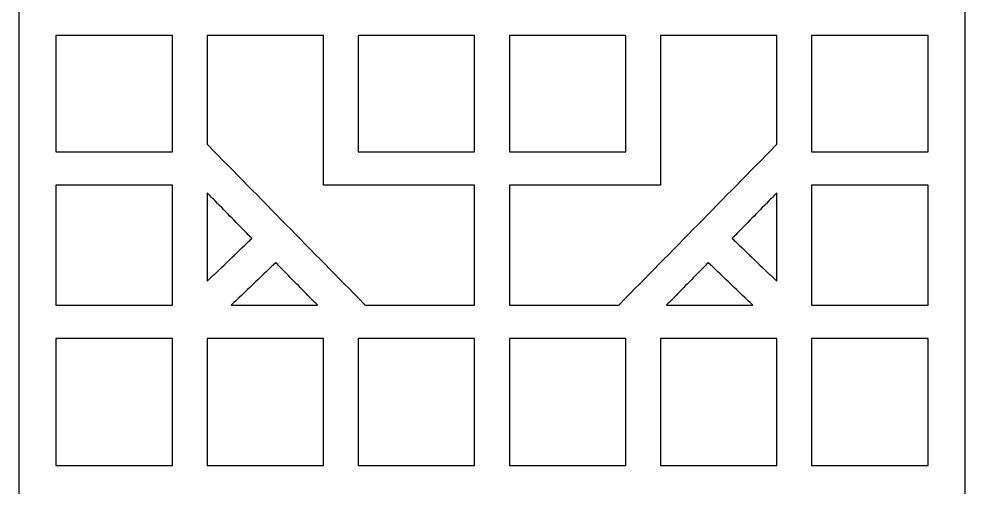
# Model space of a CAD drawing. Header units: centimetres. Extents: x 19.7 to 27, y -9 to 9.
# Drawn here: x 19.68 to 27, y -3.62 to 0 of the extents above; entities that cross this region are included whole.
import ezdxf

# ---------------------------------------------------------------- set-up
doc = ezdxf.new("R2010")
doc.units = ezdxf.units.CM
doc.header["$MEASUREMENT"] = 0
doc.layers.add('layer 1', color=7, linetype='Continuous')

msp = doc.modelspace()

# ---------------------------------------------------------------- linework, layer by layer
at = {"layer": 'layer 1', "color": 250, "lineweight": 30}
for points, knots in [([(19.67905, -9.00022), (19.67905, -2.99988), (19.67905, 3.00044), (19.67905, 9.00077), (19.67905, 9.00077), (22.11927, 9.00077), (24.55952, 9.00077), (26.99977, 9.00077), (26.99977, 9.00077), (26.99977, 3.00044), (26.99977, -2.99988), (26.99977, -9.00022), (26.99977, -9.00022), (24.55952, -9.00022), (22.11927, -9.00022), (19.67905, -9.00022)], [0, 0, 0, 0, 0.2, 0.2, 0.2, 0.2, 0.4, 0.4, 0.4, 0.4, 0.6, 0.6, 0.6, 0.6, 1, 1, 1, 1]), ([(20.00307, -0.12863), (20.27824, -0.12863), (20.5534, -0.12863), (20.82855, -0.12863), (20.82855, -0.12863), (20.84112, -0.12863), (20.85369, -0.12863), (20.86627, -0.12863), (20.86627, -0.12863), (20.86627, -0.14069), (20.86627, -0.15277), (20.86627, -0.16483), (20.86627, -0.16483), (20.86627, -0.44042), (20.86627, -0.716), (20.86627, -0.99158), (20.86627, -0.99158), (20.86627, -1.00364), (20.86627, -1.01573), (20.86627, -1.02779), (20.86627, -1.02779), (20.85369, -1.02779), (20.84112, -1.02779), (20.82855, -1.02779), (20.82855, -1.02779), (20.5534, -1.02779), (20.27824, -1.02779), (20.00307, -1.02779), (20.00307, -1.02779), (19.99052, -1.02779), (19.97795, -1.02779), (19.96537, -1.02779), (19.96537, -1.02779), (19.96537, -1.01573), (19.96537, -1.00364), (19.96537, -0.99158), (19.96537, -0.99158), (19.96537, -0.716), (19.96537, -0.44042), (19.96537, -0.16483), (19.96537, -0.16483), (19.96537, -0.15277), (19.96537, -0.14069), (19.96537, -0.12863), (19.96537, -0.12863), (19.97795, -0.12863), (19.99052, -0.12863), (20.00307, -0.12863)], [0, 0, 0, 0, 0.0769231, 0.0769231, 0.0769231, 0.0769231, 0.1538462, 0.1538462, 0.1538462, 0.1538462, 0.2307692, 0.2307692, 0.2307692, 0.2307692, 0.3076923, 0.3076923, 0.3076923, 0.3076923, 0.3846154, 0.3846154, 0.3846154, 0.3846154, 0.4615385, 0.4615385, 0.4615385, 0.4615385, 0.5384615, 0.5384615, 0.5384615, 0.5384615, 0.6153846, 0.6153846, 0.6153846, 0.6153846, 0.6923077, 0.6923077, 0.6923077, 0.6923077, 0.7692308, 0.7692308, 0.7692308, 0.7692308, 0.8461538, 0.8461538, 0.8461538, 0.8461538, 1, 1, 1, 1]), ([(22.03571, -1.2856), (22.06887, -1.2856), (22.10203, -1.2856), (22.13517, -1.2856), (22.13517, -1.2856), (22.2041, -1.2856), (22.27302, -1.2856), (22.34194, -1.2856), (22.34194, -1.2856), (22.61709, -1.2856), (22.89226, -1.2856), (23.16743, -1.2856), (23.16743, -1.2856), (23.18, -1.2856), (23.19257, -1.2856), (23.20515, -1.2856), (23.20515, -1.2856), (23.20515, -1.29768), (23.20515, -1.30975), (23.20515, -1.32182), (23.20515, -1.32182), (23.20515, -1.60762), (23.20515, -1.89344), (23.20515, -2.17924), (23.20515, -2.17924), (23.20515, -2.19131), (23.20515, -2.20339), (23.20515, -2.21546), (23.20515, -2.21546), (23.19257, -2.21546), (23.18, -2.21546), (23.16743, -2.21546), (23.16743, -2.21546), (22.90358, -2.21546), (22.63973, -2.21546), (22.37588, -2.21546), (22.37588, -2.21546), (22.37046, -2.21546), (22.36502, -2.21546), (22.35961, -2.21546), (22.35961, -2.21546), (22.35589, -2.21167), (22.35217, -2.20789), (22.34843, -2.2041), (22.34843, -2.2041), (21.94733, -1.79583), (21.54621, -1.38757), (21.14509, -0.97929), (21.14509, -0.97929), (21.14164, -0.97581), (21.13823, -0.97232), (21.13479, -0.96884), (21.13479, -0.96884), (21.13479, -0.96404), (21.13479, -0.95924), (21.13479, -0.95444), (21.13479, -0.95444), (21.13479, -0.69126), (21.13479, -0.42804), (21.13479, -0.16483), (21.13479, -0.16483), (21.13479, -0.15277), (21.13479, -0.14069), (21.13479, -0.12863), (21.13479, -0.12863), (21.14736, -0.12863), (21.15994, -0.12863), (21.17251, -0.12863), (21.17251, -0.12863), (21.44767, -0.12863), (21.72282, -0.12863), (21.99799, -0.12863), (21.99799, -0.12863), (22.01057, -0.12863), (22.02314, -0.12863), (22.03571, -0.12863), (22.03571, -0.12863), (22.03571, -0.14069), (22.03571, -0.15277), (22.03571, -0.16483), (22.03571, -0.16483), (22.03571, -0.53842), (22.03571, -0.91202), (22.03571, -1.2856)], [0, 0, 0, 0, 0.0454545, 0.0454545, 0.0454545, 0.0454545, 0.0909091, 0.0909091, 0.0909091, 0.0909091, 0.1363636, 0.1363636, 0.1363636, 0.1363636, 0.1818182, 0.1818182, 0.1818182, 0.1818182, 0.2272727, 0.2272727, 0.2272727, 0.2272727, 0.2727273, 0.2727273, 0.2727273, 0.2727273, 0.3181818, 0.3181818, 0.3181818, 0.3181818, 0.3636364, 0.3636364, 0.3636364, 0.3636364, 0.4090909, 0.4090909, 0.4090909, 0.4090909, 0.4545455, 0.4545455, 0.4545455, 0.4545455, 0.5, 0.5, 0.5, 0.5, 0.5454545, 0.5454545, 0.5454545, 0.5454545, 0.5909091, 0.5909091, 0.5909091, 0.5909091, 0.6363636, 0.6363636, 0.6363636, 0.6363636, 0.6818182, 0.6818182, 0.6818182, 0.6818182, 0.7272727, 0.7272727, 0.7272727, 0.7272727, 0.7727273, 0.7727273, 0.7727273, 0.7727273, 0.8181818, 0.8181818, 0.8181818, 0.8181818, 0.8636364, 0.8636364, 0.8636364, 0.8636364, 0.9090909, 0.9090909, 0.9090909, 0.9090909, 1, 1, 1, 1]), ([(23.20515, -0.16483), (23.20515, -0.44042), (23.20515, -0.716), (23.20515, -0.99158), (23.20515, -0.99158), (23.20515, -1.00364), (23.20515, -1.01573), (23.20515, -1.02779), (23.20515, -1.02779), (23.19257, -1.02779), (23.18, -1.02779), (23.16743, -1.02779), (23.16743, -1.02779), (22.89226, -1.02779), (22.61709, -1.02779), (22.34194, -1.02779), (22.34194, -1.02779), (22.32937, -1.02779), (22.3168, -1.02779), (22.30423, -1.02779), (22.30423, -1.02779), (22.30423, -1.01573), (22.30423, -1.00364), (22.30423, -0.99158), (22.30423, -0.99158), (22.30423, -0.716), (22.30423, -0.44042), (22.30423, -0.16483), (22.30423, -0.16483), (22.30423, -0.15277), (22.30423, -0.14069), (22.30423, -0.12863), (22.30423, -0.12863), (22.3168, -0.12863), (22.32937, -0.12863), (22.34194, -0.12863), (22.34194, -0.12863), (22.61709, -0.12863), (22.89226, -0.12863), (23.16743, -0.12863), (23.16743, -0.12863), (23.18, -0.12863), (23.19257, -0.12863), (23.20515, -0.12863), (23.20515, -0.12863), (23.20515, -0.14069), (23.20515, -0.15277), (23.20515, -0.16483)], [0, 0, 0, 0, 0.0769231, 0.0769231, 0.0769231, 0.0769231, 0.1538462, 0.1538462, 0.1538462, 0.1538462, 0.2307692, 0.2307692, 0.2307692, 0.2307692, 0.3076923, 0.3076923, 0.3076923, 0.3076923, 0.3846154, 0.3846154, 0.3846154, 0.3846154, 0.4615385, 0.4615385, 0.4615385, 0.4615385, 0.5384615, 0.5384615, 0.5384615, 0.5384615, 0.6153846, 0.6153846, 0.6153846, 0.6153846, 0.6923077, 0.6923077, 0.6923077, 0.6923077, 0.7692308, 0.7692308, 0.7692308, 0.7692308, 0.8461538, 0.8461538, 0.8461538, 0.8461538, 1, 1, 1, 1]), ([(23.47367, -0.99158), (23.47367, -0.716), (23.47367, -0.44042), (23.47367, -0.16483), (23.47367, -0.16483), (23.47367, -0.15277), (23.47367, -0.14069), (23.47367, -0.12863), (23.47367, -0.12863), (23.48624, -0.12863), (23.49882, -0.12863), (23.51136, -0.12863), (23.51136, -0.12863), (23.78653, -0.12863), (24.0617, -0.12863), (24.33685, -0.12863), (24.33685, -0.12863), (24.34941, -0.12863), (24.36199, -0.12863), (24.37456, -0.12863), (24.37456, -0.12863), (24.37456, -0.14069), (24.37456, -0.15277), (24.37456, -0.16483), (24.37456, -0.16483), (24.37456, -0.44042), (24.37456, -0.716), (24.37456, -0.99158), (24.37456, -0.99158), (24.37456, -1.00364), (24.37456, -1.01573), (24.37456, -1.02779), (24.37456, -1.02779), (24.36199, -1.02779), (24.34941, -1.02779), (24.33685, -1.02779), (24.33685, -1.02779), (24.0617, -1.02779), (23.78653, -1.02779), (23.51136, -1.02779), (23.51136, -1.02779), (23.49882, -1.02779), (23.48624, -1.02779), (23.47367, -1.02779), (23.47367, -1.02779), (23.47367, -1.01573), (23.47367, -1.00364), (23.47367, -0.99158)], [0, 0, 0, 0, 0.0769231, 0.0769231, 0.0769231, 0.0769231, 0.1538462, 0.1538462, 0.1538462, 0.1538462, 0.2307692, 0.2307692, 0.2307692, 0.2307692, 0.3076923, 0.3076923, 0.3076923, 0.3076923, 0.3846154, 0.3846154, 0.3846154, 0.3846154, 0.4615385, 0.4615385, 0.4615385, 0.4615385, 0.5384615, 0.5384615, 0.5384615, 0.5384615, 0.6153846, 0.6153846, 0.6153846, 0.6153846, 0.6923077, 0.6923077, 0.6923077, 0.6923077, 0.7692308, 0.7692308, 0.7692308, 0.7692308, 0.8461538, 0.8461538, 0.8461538, 0.8461538, 1, 1, 1, 1]), ([(24.64308, -1.2856), (24.64308, -0.91202), (24.64308, -0.53842), (24.64308, -0.16483), (24.64308, -0.16483), (24.64308, -0.15277), (24.64308, -0.14069), (24.64308, -0.12863), (24.64308, -0.12863), (24.65566, -0.12863), (24.66823, -0.12863), (24.6808, -0.12863), (24.6808, -0.12863), (24.95597, -0.12863), (25.23114, -0.12863), (25.50629, -0.12863), (25.50629, -0.12863), (25.51886, -0.12863), (25.53143, -0.12863), (25.544, -0.12863), (25.544, -0.12863), (25.544, -0.14069), (25.544, -0.15277), (25.544, -0.16483), (25.544, -0.16483), (25.544, -0.42804), (25.544, -0.69126), (25.544, -0.95444), (25.544, -0.95444), (25.544, -0.95924), (25.544, -0.96404), (25.544, -0.96884), (25.544, -0.96884), (25.54059, -0.97232), (25.53714, -0.97581), (25.53373, -0.97929), (25.53373, -0.97929), (25.13261, -1.38757), (24.73149, -1.79583), (24.33036, -2.2041), (24.33036, -2.2041), (24.32664, -2.20789), (24.32293, -2.21167), (24.31919, -2.21546), (24.31919, -2.21546), (24.31377, -2.21546), (24.30836, -2.21546), (24.30292, -2.21546), (24.30292, -2.21546), (24.03906, -2.21546), (23.77524, -2.21546), (23.51136, -2.21546), (23.51136, -2.21546), (23.49882, -2.21546), (23.48624, -2.21546), (23.47367, -2.21546), (23.47367, -2.21546), (23.47367, -2.20339), (23.47367, -2.19131), (23.47367, -2.17924), (23.47367, -2.17924), (23.47367, -1.89344), (23.47367, -1.60762), (23.47367, -1.32182), (23.47367, -1.32182), (23.47367, -1.30975), (23.47367, -1.29768), (23.47367, -1.2856), (23.47367, -1.2856), (23.48624, -1.2856), (23.49882, -1.2856), (23.51136, -1.2856), (23.51136, -1.2856), (23.78653, -1.2856), (24.0617, -1.2856), (24.33685, -1.2856), (24.33685, -1.2856), (24.40577, -1.2856), (24.4747, -1.2856), (24.54363, -1.2856), (24.54363, -1.2856), (24.57679, -1.2856), (24.60995, -1.2856), (24.64308, -1.2856)], [0, 0, 0, 0, 0.0454545, 0.0454545, 0.0454545, 0.0454545, 0.0909091, 0.0909091, 0.0909091, 0.0909091, 0.1363636, 0.1363636, 0.1363636, 0.1363636, 0.1818182, 0.1818182, 0.1818182, 0.1818182, 0.2272727, 0.2272727, 0.2272727, 0.2272727, 0.2727273, 0.2727273, 0.2727273, 0.2727273, 0.3181818, 0.3181818, 0.3181818, 0.3181818, 0.3636364, 0.3636364, 0.3636364, 0.3636364, 0.4090909, 0.4090909, 0.4090909, 0.4090909, 0.4545455, 0.4545455, 0.4545455, 0.4545455, 0.5, 0.5, 0.5, 0.5, 0.5454545, 0.5454545, 0.5454545, 0.5454545, 0.5909091, 0.5909091, 0.5909091, 0.5909091, 0.6363636, 0.6363636, 0.6363636, 0.6363636, 0.6818182, 0.6818182, 0.6818182, 0.6818182, 0.7272727, 0.7272727, 0.7272727, 0.7272727, 0.7727273, 0.7727273, 0.7727273, 0.7727273, 0.8181818, 0.8181818, 0.8181818, 0.8181818, 0.8636364, 0.8636364, 0.8636364, 0.8636364, 0.9090909, 0.9090909, 0.9090909, 0.9090909, 1, 1, 1, 1]), ([(26.67572, -1.02779), (26.40056, -1.02779), (26.12541, -1.02779), (25.85024, -1.02779), (25.85024, -1.02779), (25.83767, -1.02779), (25.8251, -1.02779), (25.81253, -1.02779), (25.81253, -1.02779), (25.81253, -1.01573), (25.81253, -1.00364), (25.81253, -0.99158), (25.81253, -0.99158), (25.81253, -0.716), (25.81253, -0.44042), (25.81253, -0.16483), (25.81253, -0.16483), (25.81253, -0.15277), (25.81253, -0.14069), (25.81253, -0.12863), (25.81253, -0.12863), (25.8251, -0.12863), (25.83767, -0.12863), (25.85024, -0.12863), (25.85024, -0.12863), (26.12541, -0.12863), (26.40056, -0.12863), (26.67572, -0.12863), (26.67572, -0.12863), (26.68829, -0.12863), (26.70087, -0.12863), (26.71344, -0.12863), (26.71344, -0.12863), (26.71344, -0.14069), (26.71344, -0.15277), (26.71344, -0.16483), (26.71344, -0.16483), (26.71344, -0.44042), (26.71344, -0.716), (26.71344, -0.99158), (26.71344, -0.99158), (26.71344, -1.00364), (26.71344, -1.01573), (26.71344, -1.02779), (26.71344, -1.02779), (26.70087, -1.02779), (26.68829, -1.02779), (26.67572, -1.02779)], [0, 0, 0, 0, 0.0769231, 0.0769231, 0.0769231, 0.0769231, 0.1538462, 0.1538462, 0.1538462, 0.1538462, 0.2307692, 0.2307692, 0.2307692, 0.2307692, 0.3076923, 0.3076923, 0.3076923, 0.3076923, 0.3846154, 0.3846154, 0.3846154, 0.3846154, 0.4615385, 0.4615385, 0.4615385, 0.4615385, 0.5384615, 0.5384615, 0.5384615, 0.5384615, 0.6153846, 0.6153846, 0.6153846, 0.6153846, 0.6923077, 0.6923077, 0.6923077, 0.6923077, 0.7692308, 0.7692308, 0.7692308, 0.7692308, 0.8461538, 0.8461538, 0.8461538, 0.8461538, 1, 1, 1, 1]), ([(20.00307, -1.2856), (20.27824, -1.2856), (20.5534, -1.2856), (20.82855, -1.2856), (20.82855, -1.2856), (20.84112, -1.2856), (20.85369, -1.2856), (20.86627, -1.2856), (20.86627, -1.2856), (20.86627, -1.29768), (20.86627, -1.30975), (20.86627, -1.32182), (20.86627, -1.32182), (20.86627, -1.60762), (20.86627, -1.89344), (20.86627, -2.17924), (20.86627, -2.17924), (20.86627, -2.19131), (20.86627, -2.20339), (20.86627, -2.21546), (20.86627, -2.21546), (20.85369, -2.21546), (20.84112, -2.21546), (20.82855, -2.21546), (20.82855, -2.21546), (20.5534, -2.21546), (20.27824, -2.21546), (20.00307, -2.21546), (20.00307, -2.21546), (19.99052, -2.21546), (19.97795, -2.21546), (19.96537, -2.21546), (19.96537, -2.21546), (19.96537, -2.20339), (19.96537, -2.19131), (19.96537, -2.17924), (19.96537, -2.17924), (19.96537, -1.89344), (19.96537, -1.60762), (19.96537, -1.32182), (19.96537, -1.32182), (19.96537, -1.30975), (19.96537, -1.29768), (19.96537, -1.2856), (19.96537, -1.2856), (19.97795, -1.2856), (19.99052, -1.2856), (20.00307, -1.2856)], [0, 0, 0, 0, 0.0769231, 0.0769231, 0.0769231, 0.0769231, 0.1538462, 0.1538462, 0.1538462, 0.1538462, 0.2307692, 0.2307692, 0.2307692, 0.2307692, 0.3076923, 0.3076923, 0.3076923, 0.3076923, 0.3846154, 0.3846154, 0.3846154, 0.3846154, 0.4615385, 0.4615385, 0.4615385, 0.4615385, 0.5384615, 0.5384615, 0.5384615, 0.5384615, 0.6153846, 0.6153846, 0.6153846, 0.6153846, 0.6923077, 0.6923077, 0.6923077, 0.6923077, 0.7692308, 0.7692308, 0.7692308, 0.7692308, 0.8461538, 0.8461538, 0.8461538, 0.8461538, 1, 1, 1, 1]), ([(26.67572, -2.21546), (26.40056, -2.21546), (26.12541, -2.21546), (25.85024, -2.21546), (25.85024, -2.21546), (25.83767, -2.21546), (25.8251, -2.21546), (25.81253, -2.21546), (25.81253, -2.21546), (25.81253, -2.20339), (25.81253, -2.19131), (25.81253, -2.17924), (25.81253, -2.17924), (25.81253, -1.89344), (25.81253, -1.60762), (25.81253, -1.32182), (25.81253, -1.32182), (25.81253, -1.30975), (25.81253, -1.29768), (25.81253, -1.2856), (25.81253, -1.2856), (25.8251, -1.2856), (25.83767, -1.2856), (25.85024, -1.2856), (25.85024, -1.2856), (26.12541, -1.2856), (26.40056, -1.2856), (26.67572, -1.2856), (26.67572, -1.2856), (26.68829, -1.2856), (26.70087, -1.2856), (26.71344, -1.2856), (26.71344, -1.2856), (26.71344, -1.29768), (26.71344, -1.30975), (26.71344, -1.32182), (26.71344, -1.32182), (26.71344, -1.60762), (26.71344, -1.89344), (26.71344, -2.17924), (26.71344, -2.17924), (26.71344, -2.19131), (26.71344, -2.20339), (26.71344, -2.21546), (26.71344, -2.21546), (26.70087, -2.21546), (26.68829, -2.21546), (26.67572, -2.21546)], [0, 0, 0, 0, 0.0769231, 0.0769231, 0.0769231, 0.0769231, 0.1538462, 0.1538462, 0.1538462, 0.1538462, 0.2307692, 0.2307692, 0.2307692, 0.2307692, 0.3076923, 0.3076923, 0.3076923, 0.3076923, 0.3846154, 0.3846154, 0.3846154, 0.3846154, 0.4615385, 0.4615385, 0.4615385, 0.4615385, 0.5384615, 0.5384615, 0.5384615, 0.5384615, 0.6153846, 0.6153846, 0.6153846, 0.6153846, 0.6923077, 0.6923077, 0.6923077, 0.6923077, 0.7692308, 0.7692308, 0.7692308, 0.7692308, 0.8461538, 0.8461538, 0.8461538, 0.8461538, 1, 1, 1, 1]), ([(21.19993, -1.41085), (21.28535, -1.49778), (21.37078, -1.58473), (21.45621, -1.67166), (21.45621, -1.67166), (21.46457, -1.68019), (21.47296, -1.68873), (21.48135, -1.69726), (21.48135, -1.69726), (21.4727, -1.70555), (21.46406, -1.71383), (21.45542, -1.72213), (21.45542, -1.72213), (21.37001, -1.80416), (21.28459, -1.88616), (21.19919, -1.96816), (21.19919, -1.96816), (21.17771, -1.98877), (21.15626, -2.00938), (21.13479, -2.02997), (21.13479, -2.02997), (21.13479, -2.00084), (21.13479, -1.9717), (21.13479, -1.94254), (21.13479, -1.94254), (21.13479, -1.77361), (21.13479, -1.60465), (21.13479, -1.43571), (21.13479, -1.43571), (21.13479, -1.40533), (21.13479, -1.37493), (21.13479, -1.34456), (21.13479, -1.34456), (21.15652, -1.36666), (21.17822, -1.38875), (21.19993, -1.41085)], [0, 0, 0, 0, 0.1, 0.1, 0.1, 0.1, 0.2, 0.2, 0.2, 0.2, 0.3, 0.3, 0.3, 0.3, 0.4, 0.4, 0.4, 0.4, 0.5, 0.5, 0.5, 0.5, 0.6, 0.6, 0.6, 0.6, 0.7, 0.7, 0.7, 0.7, 0.8, 0.8, 0.8, 0.8, 1, 1, 1, 1]), ([(25.544, -1.43571), (25.544, -1.60465), (25.544, -1.77361), (25.544, -1.94254), (25.544, -1.94254), (25.544, -1.9717), (25.544, -2.00084), (25.544, -2.02997), (25.544, -2.02997), (25.52256, -2.00938), (25.50108, -1.98877), (25.47963, -1.96816), (25.47963, -1.96816), (25.39421, -1.88616), (25.30881, -1.80416), (25.22338, -1.72213), (25.22338, -1.72213), (25.21473, -1.71383), (25.20611, -1.70555), (25.19747, -1.69726), (25.19747, -1.69726), (25.20583, -1.68873), (25.21422, -1.68019), (25.22261, -1.67166), (25.22261, -1.67166), (25.30802, -1.58473), (25.39343, -1.49778), (25.47886, -1.41085), (25.47886, -1.41085), (25.50057, -1.38875), (25.5223, -1.36666), (25.544, -1.34456), (25.544, -1.34456), (25.544, -1.37493), (25.544, -1.40533), (25.544, -1.43571)], [0, 0, 0, 0, 0.1, 0.1, 0.1, 0.1, 0.2, 0.2, 0.2, 0.2, 0.3, 0.3, 0.3, 0.3, 0.4, 0.4, 0.4, 0.4, 0.5, 0.5, 0.5, 0.5, 0.6, 0.6, 0.6, 0.6, 0.7, 0.7, 0.7, 0.7, 0.8, 0.8, 0.8, 0.8, 1, 1, 1, 1]), ([(21.38575, -2.15363), (21.4699, -2.07283), (21.55406, -1.99202), (21.63821, -1.91122), (21.63821, -1.91122), (21.64737, -1.90245), (21.65652, -1.89365), (21.66568, -1.88487), (21.66568, -1.88487), (21.67456, -1.89391), (21.68343, -1.90294), (21.69231, -1.91198), (21.69231, -1.91198), (21.77169, -1.99278), (21.85108, -2.07359), (21.93046, -2.15439), (21.93046, -2.15439), (21.95047, -2.17473), (21.97048, -2.19509), (21.99046, -2.21546), (21.99046, -2.21546), (21.96132, -2.21546), (21.93218, -2.21546), (21.90303, -2.21546), (21.90303, -2.21546), (21.73949, -2.21546), (21.57595, -2.21546), (21.4124, -2.21546), (21.4124, -2.21546), (21.38205, -2.21546), (21.3517, -2.21546), (21.32135, -2.21546), (21.32135, -2.21546), (21.34283, -2.19485), (21.36427, -2.17424), (21.38575, -2.15363)], [0, 0, 0, 0, 0.1, 0.1, 0.1, 0.1, 0.2, 0.2, 0.2, 0.2, 0.3, 0.3, 0.3, 0.3, 0.4, 0.4, 0.4, 0.4, 0.5, 0.5, 0.5, 0.5, 0.6, 0.6, 0.6, 0.6, 0.7, 0.7, 0.7, 0.7, 0.8, 0.8, 0.8, 0.8, 1, 1, 1, 1]), ([(25.26639, -2.21546), (25.10284, -2.21546), (24.93931, -2.21546), (24.77575, -2.21546), (24.77575, -2.21546), (24.74662, -2.21546), (24.71747, -2.21546), (24.68833, -2.21546), (24.68833, -2.21546), (24.70832, -2.19509), (24.72832, -2.17473), (24.74833, -2.15439), (24.74833, -2.15439), (24.82772, -2.07359), (24.9071, -1.99278), (24.98648, -1.91198), (24.98648, -1.91198), (24.99538, -1.90294), (25.00426, -1.89391), (25.01313, -1.88487), (25.01313, -1.88487), (25.02229, -1.89365), (25.03143, -1.90245), (25.04059, -1.91122), (25.04059, -1.91122), (25.12475, -1.99202), (25.2089, -2.07283), (25.29307, -2.15363), (25.29307, -2.15363), (25.31452, -2.17424), (25.33599, -2.19485), (25.35747, -2.21546), (25.35747, -2.21546), (25.32709, -2.21546), (25.29674, -2.21546), (25.26639, -2.21546)], [0, 0, 0, 0, 0.1, 0.1, 0.1, 0.1, 0.2, 0.2, 0.2, 0.2, 0.3, 0.3, 0.3, 0.3, 0.4, 0.4, 0.4, 0.4, 0.5, 0.5, 0.5, 0.5, 0.6, 0.6, 0.6, 0.6, 0.7, 0.7, 0.7, 0.7, 0.8, 0.8, 0.8, 0.8, 1, 1, 1, 1]), ([(20.00307, -2.47327), (20.27824, -2.47327), (20.5534, -2.47327), (20.82855, -2.47327), (20.82855, -2.47327), (20.84112, -2.47327), (20.85369, -2.47327), (20.86627, -2.47327), (20.86627, -2.47327), (20.86627, -2.48533), (20.86627, -2.49741), (20.86627, -2.50948), (20.86627, -2.50948), (20.86627, -2.81229), (20.86627, -3.1151), (20.86627, -3.41792), (20.86627, -3.41792), (20.86627, -3.43), (20.86627, -3.44206), (20.86627, -3.45415), (20.86627, -3.45415), (20.85369, -3.45415), (20.84112, -3.45415), (20.82855, -3.45415), (20.82855, -3.45415), (20.5534, -3.45415), (20.27824, -3.45415), (20.00307, -3.45415), (20.00307, -3.45415), (19.99052, -3.45415), (19.97795, -3.45415), (19.96537, -3.45415), (19.96537, -3.45415), (19.96537, -3.44206), (19.96537, -3.43), (19.96537, -3.41792), (19.96537, -3.41792), (19.96537, -3.1151), (19.96537, -2.81229), (19.96537, -2.50948), (19.96537, -2.50948), (19.96537, -2.49741), (19.96537, -2.48533), (19.96537, -2.47327), (19.96537, -2.47327), (19.97795, -2.47327), (19.99052, -2.47327), (20.00307, -2.47327)], [0, 0, 0, 0, 0.0769231, 0.0769231, 0.0769231, 0.0769231, 0.1538462, 0.1538462, 0.1538462, 0.1538462, 0.2307692, 0.2307692, 0.2307692, 0.2307692, 0.3076923, 0.3076923, 0.3076923, 0.3076923, 0.3846154, 0.3846154, 0.3846154, 0.3846154, 0.4615385, 0.4615385, 0.4615385, 0.4615385, 0.5384615, 0.5384615, 0.5384615, 0.5384615, 0.6153846, 0.6153846, 0.6153846, 0.6153846, 0.6923077, 0.6923077, 0.6923077, 0.6923077, 0.7692308, 0.7692308, 0.7692308, 0.7692308, 0.8461538, 0.8461538, 0.8461538, 0.8461538, 1, 1, 1, 1]), ([(22.03571, -2.50948), (22.03571, -2.81229), (22.03571, -3.1151), (22.03571, -3.41792), (22.03571, -3.41792), (22.03571, -3.43), (22.03571, -3.44206), (22.03571, -3.45415), (22.03571, -3.45415), (22.02314, -3.45415), (22.01057, -3.45415), (21.99799, -3.45415), (21.99799, -3.45415), (21.72282, -3.45415), (21.44767, -3.45415), (21.17251, -3.45415), (21.17251, -3.45415), (21.15994, -3.45415), (21.14736, -3.45415), (21.13479, -3.45415), (21.13479, -3.45415), (21.13479, -3.44206), (21.13479, -3.43), (21.13479, -3.41792), (21.13479, -3.41792), (21.13479, -3.1151), (21.13479, -2.81229), (21.13479, -2.50948), (21.13479, -2.50948), (21.13479, -2.49741), (21.13479, -2.48533), (21.13479, -2.47327), (21.13479, -2.47327), (21.14736, -2.47327), (21.15994, -2.47327), (21.17251, -2.47327), (21.17251, -2.47327), (21.44767, -2.47327), (21.72282, -2.47327), (21.99799, -2.47327), (21.99799, -2.47327), (22.01057, -2.47327), (22.02314, -2.47327), (22.03571, -2.47327), (22.03571, -2.47327), (22.03571, -2.48533), (22.03571, -2.49741), (22.03571, -2.50948)], [0, 0, 0, 0, 0.0769231, 0.0769231, 0.0769231, 0.0769231, 0.1538462, 0.1538462, 0.1538462, 0.1538462, 0.2307692, 0.2307692, 0.2307692, 0.2307692, 0.3076923, 0.3076923, 0.3076923, 0.3076923, 0.3846154, 0.3846154, 0.3846154, 0.3846154, 0.4615385, 0.4615385, 0.4615385, 0.4615385, 0.5384615, 0.5384615, 0.5384615, 0.5384615, 0.6153846, 0.6153846, 0.6153846, 0.6153846, 0.6923077, 0.6923077, 0.6923077, 0.6923077, 0.7692308, 0.7692308, 0.7692308, 0.7692308, 0.8461538, 0.8461538, 0.8461538, 0.8461538, 1, 1, 1, 1]), ([(23.20515, -2.50948), (23.20515, -2.81229), (23.20515, -3.1151), (23.20515, -3.41792), (23.20515, -3.41792), (23.20515, -3.43), (23.20515, -3.44206), (23.20515, -3.45415), (23.20515, -3.45415), (23.19257, -3.45415), (23.18, -3.45415), (23.16743, -3.45415), (23.16743, -3.45415), (22.89226, -3.45415), (22.61709, -3.45415), (22.34194, -3.45415), (22.34194, -3.45415), (22.32937, -3.45415), (22.3168, -3.45415), (22.30423, -3.45415), (22.30423, -3.45415), (22.30423, -3.44206), (22.30423, -3.43), (22.30423, -3.41792), (22.30423, -3.41792), (22.30423, -3.1151), (22.30423, -2.81229), (22.30423, -2.50948), (22.30423, -2.50948), (22.30423, -2.49741), (22.30423, -2.48533), (22.30423, -2.47327), (22.30423, -2.47327), (22.3168, -2.47327), (22.32937, -2.47327), (22.34194, -2.47327), (22.34194, -2.47327), (22.61709, -2.47327), (22.89226, -2.47327), (23.16743, -2.47327), (23.16743, -2.47327), (23.18, -2.47327), (23.19257, -2.47327), (23.20515, -2.47327), (23.20515, -2.47327), (23.20515, -2.48533), (23.20515, -2.49741), (23.20515, -2.50948)], [0, 0, 0, 0, 0.0769231, 0.0769231, 0.0769231, 0.0769231, 0.1538462, 0.1538462, 0.1538462, 0.1538462, 0.2307692, 0.2307692, 0.2307692, 0.2307692, 0.3076923, 0.3076923, 0.3076923, 0.3076923, 0.3846154, 0.3846154, 0.3846154, 0.3846154, 0.4615385, 0.4615385, 0.4615385, 0.4615385, 0.5384615, 0.5384615, 0.5384615, 0.5384615, 0.6153846, 0.6153846, 0.6153846, 0.6153846, 0.6923077, 0.6923077, 0.6923077, 0.6923077, 0.7692308, 0.7692308, 0.7692308, 0.7692308, 0.8461538, 0.8461538, 0.8461538, 0.8461538, 1, 1, 1, 1]), ([(23.47367, -3.41792), (23.47367, -3.1151), (23.47367, -2.81229), (23.47367, -2.50948), (23.47367, -2.50948), (23.47367, -2.49741), (23.47367, -2.48533), (23.47367, -2.47327), (23.47367, -2.47327), (23.48624, -2.47327), (23.49882, -2.47327), (23.51136, -2.47327), (23.51136, -2.47327), (23.78653, -2.47327), (24.0617, -2.47327), (24.33685, -2.47327), (24.33685, -2.47327), (24.34941, -2.47327), (24.36199, -2.47327), (24.37456, -2.47327), (24.37456, -2.47327), (24.37456, -2.48533), (24.37456, -2.49741), (24.37456, -2.50948), (24.37456, -2.50948), (24.37456, -2.81229), (24.37456, -3.1151), (24.37456, -3.41792), (24.37456, -3.41792), (24.37456, -3.43), (24.37456, -3.44206), (24.37456, -3.45415), (24.37456, -3.45415), (24.36199, -3.45415), (24.34941, -3.45415), (24.33685, -3.45415), (24.33685, -3.45415), (24.0617, -3.45415), (23.78653, -3.45415), (23.51136, -3.45415), (23.51136, -3.45415), (23.49882, -3.45415), (23.48624, -3.45415), (23.47367, -3.45415), (23.47367, -3.45415), (23.47367, -3.44206), (23.47367, -3.43), (23.47367, -3.41792)], [0, 0, 0, 0, 0.0769231, 0.0769231, 0.0769231, 0.0769231, 0.1538462, 0.1538462, 0.1538462, 0.1538462, 0.2307692, 0.2307692, 0.2307692, 0.2307692, 0.3076923, 0.3076923, 0.3076923, 0.3076923, 0.3846154, 0.3846154, 0.3846154, 0.3846154, 0.4615385, 0.4615385, 0.4615385, 0.4615385, 0.5384615, 0.5384615, 0.5384615, 0.5384615, 0.6153846, 0.6153846, 0.6153846, 0.6153846, 0.6923077, 0.6923077, 0.6923077, 0.6923077, 0.7692308, 0.7692308, 0.7692308, 0.7692308, 0.8461538, 0.8461538, 0.8461538, 0.8461538, 1, 1, 1, 1]), ([(24.6808, -2.47327), (24.95597, -2.47327), (25.23114, -2.47327), (25.50629, -2.47327), (25.50629, -2.47327), (25.51886, -2.47327), (25.53143, -2.47327), (25.544, -2.47327), (25.544, -2.47327), (25.544, -2.48533), (25.544, -2.49741), (25.544, -2.50948), (25.544, -2.50948), (25.544, -2.81229), (25.544, -3.1151), (25.544, -3.41792), (25.544, -3.41792), (25.544, -3.43), (25.544, -3.44206), (25.544, -3.45415), (25.544, -3.45415), (25.53143, -3.45415), (25.51886, -3.45415), (25.50629, -3.45415), (25.50629, -3.45415), (25.23114, -3.45415), (24.95597, -3.45415), (24.6808, -3.45415), (24.6808, -3.45415), (24.66823, -3.45415), (24.65566, -3.45415), (24.64308, -3.45415), (24.64308, -3.45415), (24.64308, -3.44206), (24.64308, -3.43), (24.64308, -3.41792), (24.64308, -3.41792), (24.64308, -3.1151), (24.64308, -2.81229), (24.64308, -2.50948), (24.64308, -2.50948), (24.64308, -2.49741), (24.64308, -2.48533), (24.64308, -2.47327), (24.64308, -2.47327), (24.65566, -2.47327), (24.66823, -2.47327), (24.6808, -2.47327)], [0, 0, 0, 0, 0.0769231, 0.0769231, 0.0769231, 0.0769231, 0.1538462, 0.1538462, 0.1538462, 0.1538462, 0.2307692, 0.2307692, 0.2307692, 0.2307692, 0.3076923, 0.3076923, 0.3076923, 0.3076923, 0.3846154, 0.3846154, 0.3846154, 0.3846154, 0.4615385, 0.4615385, 0.4615385, 0.4615385, 0.5384615, 0.5384615, 0.5384615, 0.5384615, 0.6153846, 0.6153846, 0.6153846, 0.6153846, 0.6923077, 0.6923077, 0.6923077, 0.6923077, 0.7692308, 0.7692308, 0.7692308, 0.7692308, 0.8461538, 0.8461538, 0.8461538, 0.8461538, 1, 1, 1, 1]), ([(26.67572, -3.45415), (26.40056, -3.45415), (26.12541, -3.45415), (25.85024, -3.45415), (25.85024, -3.45415), (25.83767, -3.45415), (25.8251, -3.45415), (25.81253, -3.45415), (25.81253, -3.45415), (25.81253, -3.44206), (25.81253, -3.43), (25.81253, -3.41792), (25.81253, -3.41792), (25.81253, -3.1151), (25.81253, -2.81229), (25.81253, -2.50948), (25.81253, -2.50948), (25.81253, -2.49741), (25.81253, -2.48533), (25.81253, -2.47327), (25.81253, -2.47327), (25.8251, -2.47327), (25.83767, -2.47327), (25.85024, -2.47327), (25.85024, -2.47327), (26.12541, -2.47327), (26.40056, -2.47327), (26.67572, -2.47327), (26.67572, -2.47327), (26.68829, -2.47327), (26.70087, -2.47327), (26.71344, -2.47327), (26.71344, -2.47327), (26.71344, -2.48533), (26.71344, -2.49741), (26.71344, -2.50948), (26.71344, -2.50948), (26.71344, -2.81229), (26.71344, -3.1151), (26.71344, -3.41792), (26.71344, -3.41792), (26.71344, -3.43), (26.71344, -3.44206), (26.71344, -3.45415), (26.71344, -3.45415), (26.70087, -3.45415), (26.68829, -3.45415), (26.67572, -3.45415)], [0, 0, 0, 0, 0.0769231, 0.0769231, 0.0769231, 0.0769231, 0.1538462, 0.1538462, 0.1538462, 0.1538462, 0.2307692, 0.2307692, 0.2307692, 0.2307692, 0.3076923, 0.3076923, 0.3076923, 0.3076923, 0.3846154, 0.3846154, 0.3846154, 0.3846154, 0.4615385, 0.4615385, 0.4615385, 0.4615385, 0.5384615, 0.5384615, 0.5384615, 0.5384615, 0.6153846, 0.6153846, 0.6153846, 0.6153846, 0.6923077, 0.6923077, 0.6923077, 0.6923077, 0.7692308, 0.7692308, 0.7692308, 0.7692308, 0.8461538, 0.8461538, 0.8461538, 0.8461538, 1, 1, 1, 1])]:
    msp.add_open_spline(points, degree=3, knots=knots, dxfattribs=at)

doc.saveas('drawing.dxf')
